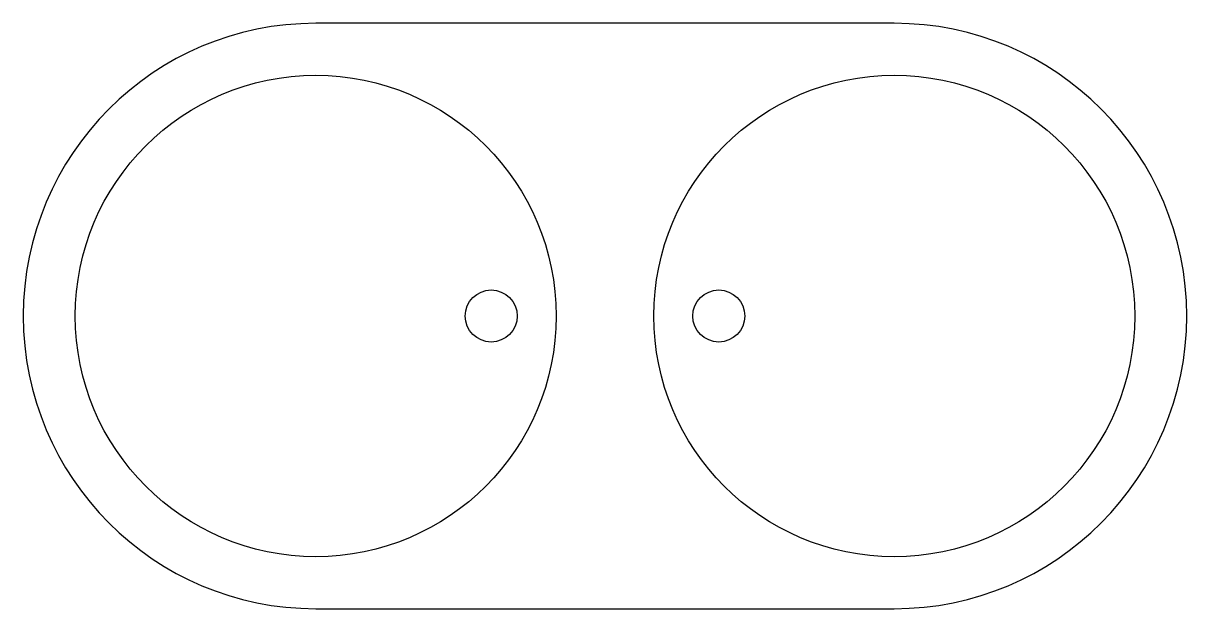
# Model space of a CAD drawing. Extents: x -44.8 to 44.8, y -45 to 0.
import ezdxf

# ---------------------------------------------------------------- set-up
doc = ezdxf.new("R2010")
doc.units = 0
doc.header["$LTSCALE"] = 25
doc.header["$MEASUREMENT"] = 0
doc.layers.get('0').update_dxf_attribs({"linetype": 'CONTINUOUS'})

msp = doc.modelspace()

# ---------------------------------------------------------------- linework, layer by layer
at = {"color": 0, "linetype": 'ByBlock'}
for p, q in [((22.254, 0), (-22.254, 0)), ((-22.254, -45), (22.254, -45))]:
    msp.add_line(p, q, dxfattribs=at)
for centre, radius in [((-22.254, -22.5), 18.5), ((22.254, -22.5), 18.5), ((-8.754, -22.5), 2), ((8.754, -22.5), 2)]:
    msp.add_circle(centre, radius, dxfattribs=at)
for centre, start, end in [((-22.254, -22.5), 90, 270), ((22.254, -22.5), 270, 90)]:
    msp.add_arc(centre, 22.5, start, end, dxfattribs=at)

doc.saveas('drawing.dxf')
